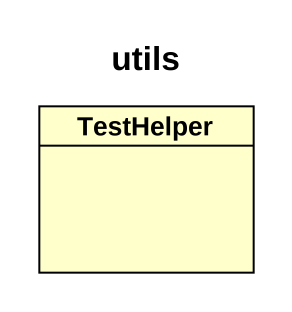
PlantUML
@startuml
title utils
hide circle
hide empty members
class TestHelper
@enduml
